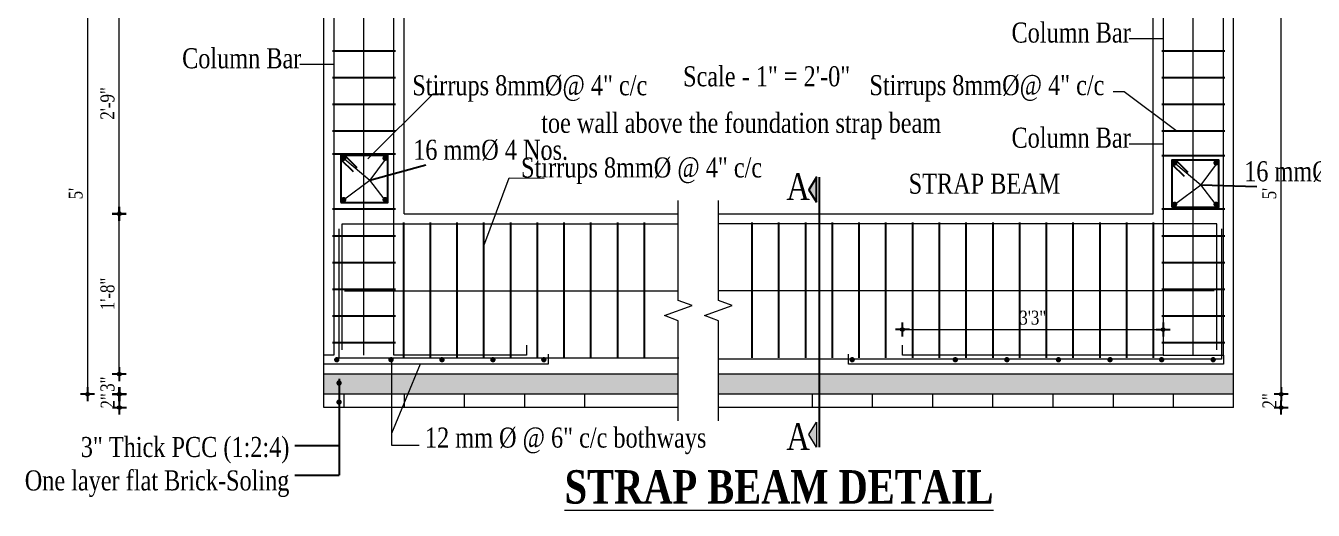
# Model space of a CAD drawing. Header units: inches. Extents: x 10143 to 23587, y -150 to 2442.
# Drawn here: x 11702 to 12254, y 293 to 501 of the extents above; entities that cross this region are included whole.
import ezdxf

# ---------------------------------------------------------------- set-up
doc = ezdxf.new("R2010")
doc.units = ezdxf.units.IN
doc.header["$LTSCALE"] = 0.5
doc.header["$MEASUREMENT"] = 0
doc.header["$PDMODE"] = 66
doc.layers.add('DIMENSION', color=5, linetype='Continuous')
doc.layers.add('STIRRUP', color=10, linetype='Continuous')
doc.layers.add('dimline', color=3, linetype='Continuous', lineweight=15)
doc.layers.add('TEXT', color=220, linetype='Continuous', lineweight=9)
doc.styles.add('1.8', font='times.ttf', dxfattribs={"width": 0.8, "height": 6})
doc.styles.add('1.8 str', font='times.ttf', dxfattribs={"width": 0.8, "height": 6})
doc.styles.add('TITLE', font='romans.shx', dxfattribs={"width": 0.8, "height": 0.2})
doc.dimstyles.new('1.4', dxfattribs={"dimscale": 0, "dimtxt": 6, "dimasz": 0.5, "dimexe": 2, "dimexo": 9, "dimgap": 2, "dimtad": 1, "dimdec": 0, "dimlfac": 0.5, "dimzin": 3, "dimdsep": 46, "dimlunit": 4, "dimtxsty": '1.8', "dimblk": 'DIM', "dimcen": 3, "dimdle": 3, "dimse1": 1, "dimse2": 1, "dimclrd": 256, "dimclre": 256, "dimclrt": 7, "dimadec": 1, "dimazin": 2, "dimtfac": 1, "dimtdec": 0, "dimtix": 1, "dimtofl": 0, "dimtmove": 2, "dimatfit": 3, "dimldrblk": 'ARW', "dimfxl": 2, "dimfrac": 2, "dimtolj": 2, "dimtzin": 0, "dimarcsym": 0})

# ---------------------------------------------------------------- blocks, each defined once
blk = doc.blocks.new('DIM')
at = {"layer": 'DIMENSION'}
h = blk.add_hatch(color=256, dxfattribs=at)
h.paths.add_polyline_path([(0, 1.3), (0, 0), (1.3, 0, 0.414214)])
h.paths.add_polyline_path([(1.3, 0), (0, 0), (0, -1.3, 0.414214)])
h.paths.add_polyline_path([(0, 0), (-1.3, 0, 0.414214), (0, -1.3)])
h.paths.add_polyline_path([(0, 1.3, 0.414214), (-1.3, 0), (0, 0)])
for p, q in [((-6, 0), (6, 0)), ((0, 6), (0, -6))]:
    blk.add_line(p, q, dxfattribs=at)
blk.add_circle((0, 0), 1.28, dxfattribs=at)
blk = doc.blocks.new('*D841')
at = {"layer": 'Defpoints', "color": 0, "ltscale": 10, "transparency": 16777216}
for p in [(340381.68, 283737.08), (340402.1, 283737.08), (340402.1, 283731.35)]:
    blk.add_point(p, dxfattribs=at)
at = {"layer": 'DIMENSION', "lineweight": -2, "ltscale": 10, "transparency": 16777216}
for p, q in [((340381.68, 283737.58), (340381.68, 283738.08)), ((340381.68, 283730.85), (340381.68, 283730.35))]:
    blk.add_line(p, q, dxfattribs=at)
at = {"layer": 'DIMENSION', "lineweight": -2, "ltscale": 10, "transparency": 16777216, "xscale": 0.5, "yscale": 0.5, "zscale": 0.5}
for p, rotation in [((340381.68, 283737.08), 270), ((340381.68, 283731.35), 90)]:
    blk.add_blockref('DIM', p, dxfattribs=dict(at, rotation=rotation))
at = {"layer": 'DIMENSION', "color": 7, "ltscale": 10, "transparency": 16777216, "insert": (340376.68, 283734.21), "char_height": 6, "attachment_point": 5, "rotation": 90, "style": '1.8'}
blk.add_mtext('\\A2;2"', dxfattribs=at)
blk = doc.blocks.new('ARW')
at = {"layer": 'DIMENSION'}
blk.add_lwpolyline([(-0.5, 0, 0, 3, 0), (-5.5, 0, 0, 0, 0), (-0.5, 0, 0, 0, 0)], format="xyseb", dxfattribs=at)
blk = doc.blocks.new('*D842')
at = {"layer": 'Defpoints', "color": 0, "ltscale": 10, "transparency": 16777216}
for p in [(340381.67, 283745.68), (340402.09, 283745.68), (340402.09, 283737.08)]:
    blk.add_point(p, dxfattribs=at)
at = {"layer": 'DIMENSION', "lineweight": -2, "ltscale": 10, "transparency": 16777216}
for p, q in [((340381.67, 283746.18), (340381.67, 283746.68)), ((340381.67, 283736.58), (340381.67, 283736.08))]:
    blk.add_line(p, q, dxfattribs=at)
at = {"layer": 'DIMENSION', "lineweight": -2, "ltscale": 10, "transparency": 16777216, "xscale": 0.5, "yscale": 0.5, "zscale": 0.5}
for p, rotation in [((340381.67, 283745.68), 270), ((340381.67, 283737.08), 90)]:
    blk.add_blockref('DIM', p, dxfattribs=dict(at, rotation=rotation))
at = {"layer": 'DIMENSION', "color": 7, "ltscale": 10, "transparency": 16777216, "insert": (340376.62, 283741.38), "char_height": 6, "attachment_point": 5, "rotation": 90, "style": '1.8'}
blk.add_mtext('\\A2;3"', dxfattribs=at)
blk = doc.blocks.new('*D843')
at = {"layer": 'Defpoints', "color": 0, "ltscale": 10, "transparency": 16777216}
for p in [(340381.67, 283814.48), (340459.43, 283814.48), (340402.09, 283745.68)]:
    blk.add_point(p, dxfattribs=at)
at = {"layer": 'DIMENSION', "lineweight": -2, "ltscale": 10, "transparency": 16777216}
blk.add_line((340381.67, 283746.18), (340381.67, 283813.98), dxfattribs=at)
at = {"layer": 'DIMENSION', "lineweight": -2, "ltscale": 10, "transparency": 16777216, "xscale": 0.5, "yscale": 0.5, "zscale": 0.5}
for p, rotation in [((340381.67, 283814.48), 90), ((340381.67, 283745.68), 270)]:
    blk.add_blockref('DIM', p, dxfattribs=dict(at, rotation=rotation))
at = {"layer": 'DIMENSION', "color": 7, "ltscale": 10, "transparency": 16777216, "insert": (340376.62, 283780.08), "char_height": 6, "attachment_point": 5, "rotation": 90, "style": '1.8'}
blk.add_mtext('\\A2;1\'-8"', dxfattribs=at)
blk = doc.blocks.new('*D844')
at = {"layer": 'Defpoints', "color": 0, "ltscale": 10, "transparency": 16777216}
for p in [(340381.67, 283909.08), (340409.01, 283909.08), (340402.09, 283814.48)]:
    blk.add_point(p, dxfattribs=at)
at = {"layer": 'DIMENSION', "lineweight": -2, "ltscale": 10, "transparency": 16777216}
blk.add_line((340381.67, 283814.98), (340381.67, 283908.58), dxfattribs=at)
at = {"layer": 'DIMENSION', "lineweight": -2, "ltscale": 10, "transparency": 16777216, "xscale": 0.5, "yscale": 0.5, "zscale": 0.5}
for p, rotation in [((340381.67, 283909.08), 90), ((340381.67, 283814.48), 270)]:
    blk.add_blockref('DIM', p, dxfattribs=dict(at, rotation=rotation))
at = {"layer": 'DIMENSION', "color": 7, "ltscale": 10, "transparency": 16777216, "insert": (340376.61, 283861.78), "char_height": 6, "attachment_point": 5, "rotation": 90, "style": '1.8'}
blk.add_mtext('\\A2;2\'-9"', dxfattribs=at)
blk = doc.blocks.new('*D845')
at = {"layer": 'Defpoints', "color": 0, "ltscale": 10, "transparency": 16777216}
for p in [(340417.52, 283909.08), (340368.02, 283737.08), (340410.6, 283737.08)]:
    blk.add_point(p, dxfattribs=at)
at = {"layer": 'DIMENSION', "lineweight": -2, "ltscale": 10, "transparency": 16777216}
blk.add_line((340368.02, 283908.58), (340368.02, 283737.58), dxfattribs=at)
at = {"layer": 'DIMENSION', "lineweight": -2, "ltscale": 10, "transparency": 16777216, "xscale": 0.5, "yscale": 0.5, "zscale": 0.5}
for p, rotation in [((340368.02, 283909.08), 90), ((340368.02, 283737.08), 270)]:
    blk.add_blockref('DIM', p, dxfattribs=dict(at, rotation=rotation))
at = {"layer": 'DIMENSION', "color": 7, "ltscale": 10, "transparency": 16777216, "insert": (340362.97, 283823.08), "char_height": 6, "attachment_point": 5, "rotation": 90, "style": '1.8'}
blk.add_mtext("\\A2;5'", dxfattribs=at)
blk = doc.blocks.new('*D847')
at = {"layer": 'Defpoints', "color": 0, "ltscale": 10, "transparency": 16777216}
for p in [(340859.16, 283737.08), (340879.58, 283737.08), (340859.16, 283731.35)]:
    blk.add_point(p, dxfattribs=at)
at = {"layer": 'DIMENSION', "lineweight": -2, "ltscale": 10, "transparency": 16777216}
for p, q in [((340879.58, 283737.58), (340879.58, 283738.08)), ((340879.58, 283730.85), (340879.58, 283730.35))]:
    blk.add_line(p, q, dxfattribs=at)
at = {"layer": 'DIMENSION', "lineweight": -2, "ltscale": 10, "transparency": 16777216, "xscale": 0.5, "yscale": 0.5, "zscale": 0.5}
for p, rotation in [((340879.58, 283737.08), 270), ((340879.58, 283731.35), 90)]:
    blk.add_blockref('DIM', p, dxfattribs=dict(at, rotation=rotation))
at = {"layer": 'DIMENSION', "color": 7, "ltscale": 10, "transparency": 16777216, "insert": (340874.58, 283734.21), "char_height": 6, "attachment_point": 5, "rotation": 90, "style": '1.8'}
blk.add_mtext('\\A2;2"', dxfattribs=at)
blk = doc.blocks.new('*D848')
at = {"layer": 'Defpoints', "color": 0, "ltscale": 10, "transparency": 16777216}
for p in [(340859.16, 283909.08), (340879.58, 283909.08), (340859.16, 283737.08)]:
    blk.add_point(p, dxfattribs=at)
at = {"layer": 'DIMENSION', "lineweight": -2, "ltscale": 10, "transparency": 16777216}
blk.add_line((340879.58, 283737.58), (340879.58, 283908.58), dxfattribs=at)
at = {"layer": 'DIMENSION', "lineweight": -2, "ltscale": 10, "transparency": 16777216, "xscale": 0.5, "yscale": 0.5, "zscale": 0.5}
for p, rotation in [((340879.58, 283909.08), 90), ((340879.58, 283737.08), 270)]:
    blk.add_blockref('DIM', p, dxfattribs=dict(at, rotation=rotation))
at = {"layer": 'DIMENSION', "color": 7, "ltscale": 10, "transparency": 16777216, "insert": (340874.53, 283823.08), "char_height": 6, "attachment_point": 5, "rotation": 90, "style": '1.8'}
blk.add_mtext("\\A2;5'", dxfattribs=at)
blk = doc.blocks.new('*D850')
at = {"layer": 'Defpoints', "color": 0, "ltscale": 10, "transparency": 16777216}
for p in [(340829.06, 283764.82), (340717.26, 283758.58), (340829.06, 283758.58)]:
    blk.add_point(p, dxfattribs=at)
at = {"layer": 'DIMENSION', "lineweight": -2, "ltscale": 10, "transparency": 16777216}
blk.add_line((340717.76, 283764.82), (340828.56, 283764.82), dxfattribs=at)
at = {"layer": 'DIMENSION', "lineweight": -2, "ltscale": 10, "transparency": 16777216, "xscale": 0.5, "yscale": 0.5, "zscale": 0.5, "rotation": 180}
blk.add_blockref('DIM', (340717.26, 283764.82), dxfattribs=at)
at = {"layer": 'DIMENSION', "lineweight": -2, "ltscale": 10, "transparency": 16777216, "xscale": 0.5, "yscale": 0.5, "zscale": 0.5}
blk.add_blockref('DIM', (340829.06, 283764.82), dxfattribs=at)
at = {"layer": 'DIMENSION', "color": 7, "ltscale": 10, "transparency": 16777216, "insert": (340773.16, 283769.87), "char_height": 6, "attachment_point": 5, "style": '1.8'}
blk.add_mtext('\\A2;3\'3"', dxfattribs=at)
blk = doc.blocks.new('dfg')
at = {"ltscale": 10}
h = blk.add_hatch(dxfattribs=at)
h.set_pattern_fill('AR-CONC', color=8, scale=0.716667, style=0)
h.set_pattern_definition([(50, (322393.786, 278821.2883), (5.1403646, -0.4497236), [0.5375, -5.9125]), (355, (322393.786, 278821.2883), (-0.9943846, 5.3907103), [0.43, -4.73]), (100.4514, (322394.2143, 278821.251), (4.1459839, 4.9409834), [0.4568047, -5.0248518]), (46.1842, (322393.786, 278822.7216), (7.6485608, -1.1862196), [0.80625, -8.86875]), (96.6356, (322394.423, 278822.623), (6.698416, 6.981178), [0.685207, -7.5372765]), (351.1842, (322393.786, 278822.722), (6.6984106, 6.9811833), [0.645, -7.095]), (21, (322394.5026, 278822.3633), (4.2778339, -2.8854354), [0.5375, -5.9125]), (326, (322394.5026, 278822.3633), (1.7437599, 5.1969087), [0.43, -4.73]), (71.4514, (322394.859, 278822.123), (6.0215955, 2.3114686), [0.4568047, -5.0248518]), (37.5, (322393.786, 278821.2883), (0.08714563, 2.38573929), [0, -4.67266667, 0, -4.80166667, 0, -4.74791667]), (7.5, (322393.786, 278821.2883), (1.8853317, 2.82661727), [0, -2.73766667, 0, -4.56516667, 0, -1.80958333]), (327.5, (322392.1878, 278821.2883), (3.82572746, -0.16164325), [0, -1.79166667, 0, -5.59, 0, -7.4175]), (317.5, (322391.471, 278821.2883), (4.1795009, 0.71741904), [0, -2.3291667, 0, -3.7123333, 0, -5.2675])])
h.paths.add_polyline_path([(340469.29, 283745.68), (340469.29, 283737.08), (340475.82, 283737.08), (340475.82, 283741.31, -0.403803), (340475.27, 283741.88, -1), (340476.42, 283741.88, -0.424701), (340475.82, 283741.31), (340475.82, 283737.08), (340621.22, 283737.08), (340621.22, 283745.68)])
h = blk.add_hatch(dxfattribs=at)
h.set_pattern_fill('AR-CONC', color=8, scale=0.716667, style=0)
h.set_pattern_definition([(130, (344138.8447, 281181.9456), (-5.1403646, -0.4497236), [0.5375, -5.9125]), (185, (344138.8447, 281181.9456), (0.9943846, 5.39071), [0.43, -4.73]), (79.5486, (344138.4163, 281181.908), (-4.145984, 4.9409834), [0.456805, -5.024852]), (133.8158, (344138.8447, 281183.379), (-7.648561, -1.18622), [0.80625, -8.86875]), (83.3644, (344138.207, 281183.28), (-6.698416, 6.981178), [0.685207, -7.537276]), (188.8158, (344138.845, 281183.379), (-6.69841, 6.981183), [0.645, -7.095]), (159, (344138.128, 281183.0206), (-4.277834, -2.8854354), [0.5375, -5.9125]), (214, (344138.128, 281183.0206), (-1.74376, 5.1969087), [0.43, -4.73]), (108.5486, (344137.7715, 281182.78), (-6.0215955, 2.3114686), [0.456805, -5.024852]), (142.5, (344138.8447, 281181.9456), (-0.0871456, 2.3857393), [0, -4.6726667, 0, -4.8016667, 0, -4.7479167]), (172.5, (344138.8447, 281181.9456), (-1.8853317, 2.8266173), [0, -2.7376667, 0, -4.5651667, 0, -1.8095833]), (212.5, (344140.4428, 281181.9456), (-3.8257275, -0.16164325), [0, -1.7916667, 0, -5.59, 0, -7.4175]), (222.5, (344141.1595, 281181.9456), (-4.179501, 0.717419), [0, -2.3291667, 0, -3.7123333, 0, -5.2675])])
h.paths.add_polyline_path([(340638.42, 283745.68), (340859.16, 283745.68), (340859.16, 283737.08), (340638.42, 283737.08)])
at = {"layer": 'TEXT', "ltscale": 10}
for points in [[(340680.46, 283830.16), (340680.46, 283819.41), (340677.15, 283824.78)], [(340680.46, 283714.35), (340680.46, 283725.11), (340677.15, 283719.73)]]:
    blk.add_hatch(color=256, dxfattribs=at).paths.add_polyline_path(points)
at = {"ltscale": 10}
for p, q in [((340486.49, 283753.76), (340486.49, 283985.14)), ((340503.69, 283814.48), (340503.69, 283985.14)), ((340824.76, 283814.48), (340824.76, 283985.14)), ((340841.96, 283753.76), (340841.96, 283985.14)), ((340859.16, 283731.35), (340859.16, 283985.14)), ((340478.15, 283781.44), (340621.22, 283781.44)), ((340850.96, 283781.44), (340638.42, 283781.44)), ((340859.16, 283745.68), (340638.42, 283745.68)), ((340621.22, 283737.08), (340469.29, 283737.08)), ((340477.89, 283737.08), (340477.89, 283731.35)), ((340503.69, 283737.08), (340503.69, 283731.35)), ((340529.49, 283737.08), (340529.49, 283731.35)), ((340555.29, 283737.08), (340555.29, 283731.35)), ((340581.09, 283737.08), (340581.09, 283731.35)), ((340859.16, 283737.08), (340638.42, 283737.08)), ((340678.56, 283737.08), (340678.56, 283731.35)), ((340704.36, 283737.08), (340704.36, 283731.35)), ((340730.16, 283737.08), (340730.16, 283731.35)), ((340755.96, 283737.08), (340755.96, 283731.35)), ((340781.76, 283737.08), (340781.76, 283731.35)), ((340807.56, 283737.08), (340807.56, 283731.35)), ((340833.36, 283737.08), (340833.36, 283731.35))]:
    blk.add_line(p, q, dxfattribs=at)
at = {"linetype": 'Continuous', "ltscale": 10}
blk.add_line((340621.22, 283745.68), (340469.29, 283745.68), dxfattribs=at)
at = {"ltscale": 10}
for points in [[(340621.22, 283731.35), (340469.29, 283731.35), (340469.29, 283985.14)], [(340473.59, 283985.14), (340473.59, 283753.76), (340469.29, 283753.76)], [(340556.15, 283758.06), (340556.15, 283753.76), (340499.39, 283753.76), (340499.39, 283985.14)], [(340829.06, 283985.14), (340829.06, 283753.76), (340717.26, 283753.76), (340717.26, 283758.06)], [(340829.06, 283753.76), (340854.86, 283753.76), (340854.86, 283985.14)], [(340503.69, 283814.48), (340621.22, 283814.48)], [(340638.42, 283814.48), (340824.76, 283814.48)], [(340475.68, 283808.02), (340475.68, 283752.71), (340621.4, 283752.71)], [(340477.12, 283756.07), (340477.12, 283756.07), (340477.12, 283810.18), (340621.22, 283810.18)], [(340854, 283808.02), (340854, 283752.13), (340638.25, 283752.13)], [(340851.99, 283756.07), (340851.99, 283756.07), (340851.99, 283810.18), (340638.42, 283810.18)], [(340565.49, 283754.28), (340565.49, 283749.98), (340469.29, 283749.98)], [(340854.86, 283753.76), (340854.86, 283749.98), (340694.16, 283749.98), (340694.16, 283754.28)], [(340859.16, 283731.35), (340638.42, 283731.35)]]:
    blk.add_lwpolyline(points, dxfattribs=at)
at = {"ltscale": 10, "const_width": 1.15}
for points in [[(340477.84, 283838.83, 1), (340477.84, 283837.69, 1)], [(340495.56, 283838.83, -1), (340495.56, 283837.69, -1)], [(340833.97, 283836.84, 1), (340833.97, 283835.69, 1)], [(340851.69, 283836.84, -1), (340851.69, 283835.69, -1)], [(340477.24, 283820.52, 1), (340478.39, 283820.52, 1)], [(340496.16, 283820.52, -1), (340495.01, 283820.52, -1)], [(340833.37, 283818.52, 1), (340834.52, 283818.52, 1)], [(340852.29, 283818.52, -1), (340851.14, 283818.52, -1)], [(340474.29, 283751.87, 1), (340475.44, 283751.87, 1)], [(340498.69, 283751.87, -1), (340497.54, 283751.87, -1)], [(340520.52, 283751.87, -1), (340519.37, 283751.87, -1)], [(340542.35, 283751.87, -1), (340541.2, 283751.87, -1)], [(340564.18, 283751.87, -1), (340563.03, 283751.87, -1)], [(340695.18, 283751.87, 1), (340696.33, 283751.87, 1)], [(340739.39, 283751.87, 1), (340740.53, 283751.87, 1)], [(340761.49, 283751.87, 1), (340762.64, 283751.87, 1)], [(340783.59, 283751.87, 1), (340784.74, 283751.87, 1)], [(340805.69, 283751.87, 1), (340806.84, 283751.87, 1)], [(340827.8, 283751.87, 1), (340828.94, 283751.87, 1)], [(340849.9, 283751.87, 1), (340851.04, 283751.87, 1)], [(340475.27, 283741.88, 1), (340476.42, 283741.88, 1)], [(340475.27, 283733.69, 1), (340476.42, 283733.69, 1)]]:
    blk.add_lwpolyline(points, format="xyb", close=True, dxfattribs=at)
at = {"linetype": 'Continuous', "ltscale": 10}
for points in [[(340621.22, 283725.61), (340621.22, 283768.61), (340615.32, 283770.76), (340627.13, 283775.06), (340621.22, 283777.21), (340621.22, 283820.21)], [(340638.42, 283725.61), (340638.42, 283768.61), (340632.52, 283770.76), (340644.33, 283775.06), (340638.42, 283777.21), (340638.42, 283820.21)]]:
    blk.add_lwpolyline(points, dxfattribs=at)
at = {"layer": 'DIMENSION', "ltscale": 10}
for p, q in [((340489.09, 283828.86), (340513.02, 283835.41)), ((340681.69, 283714.42), (340681.69, 283830.09)), ((340845.22, 283826.86), (340869.15, 283826.17)), ((340475.82, 283743.69), (340475.82, 283702.42)), ((340456.86, 283715.04), (340475.82, 283715.04)), ((340456.86, 283702.42), (340475.82, 283702.42))]:
    blk.add_line(p, q, dxfattribs=at)
blk.add_lwpolyline([(340680.46, 283819.41), (340680.46, 283830.16), (340677.15, 283824.78), (340680.46, 283819.41)], dxfattribs=at)
at = {"layer": 'STIRRUP'}
for p, q in [((340499.99, 283884.22), (340473.02, 283884.22)), ((340855.46, 283884.22), (340828.48, 283884.22)), ((340499.99, 283872.75), (340473.02, 283872.75)), ((340855.46, 283872.75), (340828.48, 283872.75)), ((340499.99, 283861.28), (340473.02, 283861.28)), ((340855.46, 283861.28), (340828.48, 283861.28)), ((340499.99, 283849.82), (340473.02, 283849.82)), ((340855.46, 283849.82), (340828.48, 283849.82)), ((340499.99, 283839.98), (340473.02, 283839.98)), ((340855.46, 283839.31), (340828.48, 283839.31)), ((340499.99, 283816.38), (340473.02, 283816.38)), ((340855.46, 283816.38), (340828.48, 283816.38)), ((340503.54, 283752.71), (340503.54, 283810.75)), ((340515.01, 283752.71), (340515.01, 283810.75)), ((340526.47, 283752.71), (340526.47, 283810.75)), ((340537.94, 283752.71), (340537.94, 283810.75)), ((340549.41, 283752.71), (340549.41, 283810.75)), ((340560.87, 283752.71), (340560.87, 283810.75)), ((340572.34, 283752.71), (340572.34, 283810.75)), ((340583.81, 283752.71), (340583.81, 283810.75)), ((340595.27, 283752.71), (340595.27, 283810.75)), ((340606.74, 283752.71), (340606.74, 283810.75)), ((340652.91, 283752.71), (340652.91, 283810.75)), ((340664.38, 283752.71), (340664.38, 283810.75)), ((340675.84, 283752.71), (340675.84, 283810.75)), ((340687.31, 283752.71), (340687.31, 283810.75)), ((340698.78, 283752.71), (340698.78, 283810.75)), ((340710.24, 283752.71), (340710.24, 283810.75)), ((340721.71, 283752.71), (340721.71, 283810.75)), ((340733.18, 283752.71), (340733.18, 283810.75)), ((340744.64, 283752.71), (340744.64, 283810.75)), ((340756.11, 283752.71), (340756.11, 283810.75)), ((340767.58, 283752.71), (340767.58, 283810.75)), ((340779.04, 283752.71), (340779.04, 283810.75)), ((340790.51, 283752.71), (340790.51, 283810.75)), ((340801.98, 283752.71), (340801.98, 283810.75)), ((340813.44, 283752.71), (340813.44, 283810.75)), ((340824.91, 283752.71), (340824.91, 283810.75)), ((340499.99, 283804.91), (340473.02, 283804.91)), ((340855.46, 283804.91), (340828.48, 283804.91)), ((340499.99, 283793.44), (340473.02, 283793.44)), ((340855.46, 283793.44), (340828.48, 283793.44)), ((340499.99, 283781.98), (340473.02, 283781.98)), ((340855.46, 283781.98), (340828.48, 283781.98)), ((340499.99, 283770.51), (340473.02, 283770.51)), ((340855.46, 283770.51), (340828.48, 283770.51)), ((340499.99, 283759.04), (340473.02, 283759.04)), ((340855.46, 283759.04), (340828.48, 283759.04))]:
    blk.add_line(p, q, dxfattribs=at)
at = {"layer": 'STIRRUP', "color": 5, "ltscale": 10}
for p, q in [((340478.29, 283839.41), (340483.46, 283834.24)), ((340476.67, 283837.79), (340481.84, 283832.62)), ((340832.8, 283835.79), (340837.97, 283830.62)), ((340834.42, 283837.41), (340839.59, 283832.25))]:
    blk.add_line(p, q, dxfattribs=at)
for points in [[(340476.67, 283819.34), (340496.73, 283819.34), (340496.73, 283839.41), (340476.67, 283839.41)], [(340832.8, 283817.35), (340852.87, 283817.35), (340852.87, 283837.41), (340832.8, 283837.41)]]:
    blk.add_lwpolyline(points, close=True, dxfattribs=at)
at = {"layer": 'TEXT', "ltscale": 10}
blk.add_lwpolyline([(340680.46, 283725.11), (340680.46, 283714.35), (340677.15, 283719.73), (340680.46, 283725.11)], dxfattribs=at)
at = {"layer": 'TEXT', "ltscale": 10, "style": '1.8 str', "width": 0.8}
for s, height, p in [('Column Bar', 8.6, (340764.04, 283887.87)), ('Column Bar', 8.6, (340408.58, 283876.85)), ('Scale - 1" = 2\'-0"', 8.6, (340623.28, 283869.11)), ('Stirrups 8mm%%C@ 4" c/c', 8.6, (340507.23, 283865.26)), ('Stirrups 8mm%%C@ 4" c/c', 8.6, (340703.15, 283865.32)), ('toe wall above the foundation strap beam', 8.6, (340562.48, 283849.15)), ('Column Bar', 8.6, (340764.04, 283842.78)), ('16 mm%%C 4 Nos.', 8.6, (340507.61, 283837.61)), ('Stirrups 8mm%%C @ 4" c/c', 8.6, (340553.86, 283830.02)), ('16 mm%%C 4 Nos.', 8.6, (340863.75, 283828.37)), ('A', 11.47, (340667.59, 283820.36)), ('STRAP BEAM', 8.6, (340719.96, 283823.06)), ('12 mm %%C @ 6" c/c bothways', 8.6, (340512.66, 283714.17)), ('A', 11.47, (340667.59, 283713.17))]:
    blk.add_text(s, height=height, dxfattribs=at).set_placement(p)
at = {"layer": 'TEXT', "ltscale": 10, "insert": (340454.55, 283718.74), "char_height": 8.6, "attachment_point": 3, "style": '1.8 str'}
blk.add_mtext('3" Thick PCC (1:2:4)\\POne layer flat Brick-Soling', dxfattribs=at)
at = {"layer": 'TEXT', "insert": (340756.34, 283704.5), "char_height": 14.3333, "width": 300.5388, "attachment_point": 3, "style": 'TITLE'}
blk.add_mtext('{\\fTimes New Roman|b1|i0|c0|p18;\\LSTRAP BEAM DETAIL}', dxfattribs=at)
at = {"layer": 'DIMENSION', "ltscale": 10}
for base, p1, p2, angle, text, picture, middle in [((340368.02, 283737.08), (340417.52, 283909.08), (340410.6, 283737.08), 90, "5'", '*D845', (340362.97, 283823.08)), ((340381.67, 283909.08), (340402.09, 283814.48), (340409.01, 283909.08), 90, '2\'-9"', '*D844', (340376.61, 283861.78)), ((340879.58, 283909.08), (340859.16, 283737.08), (340859.16, 283909.08), 90, "5'", '*D848', (340874.53, 283823.08)), ((340381.67, 283814.48), (340402.09, 283745.68), (340459.43, 283814.48), 90, '1\'-8"', '*D843', (340376.62, 283780.08)), ((340829.06, 283764.82), (340717.26, 283758.58), (340829.06, 283758.58), 180, '3\'3"', '*D850', (340773.16, 283769.87)), ((340381.67, 283745.68), (340402.09, 283737.08), (340402.09, 283745.68), 90, '3"', '*D842', (340376.62, 283741.38)), ((340381.68, 283737.08), (340402.1, 283731.35), (340402.1, 283737.08), 90, '2"', '*D841', (340376.68, 283734.21)), ((340879.58, 283737.08), (340859.16, 283731.35), (340859.16, 283737.08), 90, '2"', '*D847', (340874.58, 283734.21))]:
    dim = blk.add_linear_dim(base=base, p1=p1, p2=p2, angle=angle, text=text, dimstyle='1.4', override={"dimscale": 1}, dxfattribs=at)
    dim.commit()
    dim.dimension.update_dxf_attribs({"geometry": picture, "text_midpoint": middle})
for points in [[(340829.06, 283889.44), (340814.51, 283889.44)], [(340473.59, 283878.42), (340459.04, 283878.42)], [(340488.22, 283838.04), (340516.22, 283865.88), (340520.89, 283865.88)], [(340834.49, 283850.19), (340812.26, 283866.81), (340807.59, 283866.81)], [(340829.06, 283844.35), (340814.51, 283844.35)], [(340478.25, 283837.86), (340489.09, 283828.86)], [(340495.56, 283837.69), (340489.09, 283828.86)], [(340834.39, 283835.87), (340845.22, 283826.86)], [(340851.69, 283835.69), (340845.22, 283826.86)], [(340478.27, 283820.87), (340489.09, 283828.86)], [(340495.18, 283820.92), (340489.09, 283828.86)], [(340537.94, 283800.68), (340548.75, 283829.84), (340563.78, 283829.72)], [(340834.4, 283818.87), (340845.22, 283826.86)], [(340851.31, 283818.93), (340845.22, 283826.86)], [(340498.39, 283751.49), (340498.39, 283715.16), (340510.12, 283715.16)], [(340510.55, 283749.98), (340498.39, 283720.19)]]:
    blk.add_leader(points, dimstyle='1.4', override={"dimscale": 1}, dxfattribs=at)

msp = doc.modelspace()

# ---------------------------------------------------------------- block references
at = {"layer": 'dimline', "linetype": 'Continuous'}
msp.add_blockref('dfg', (-328639.14, -283394.09), dxfattribs=at)

doc.saveas('drawing.dxf')
